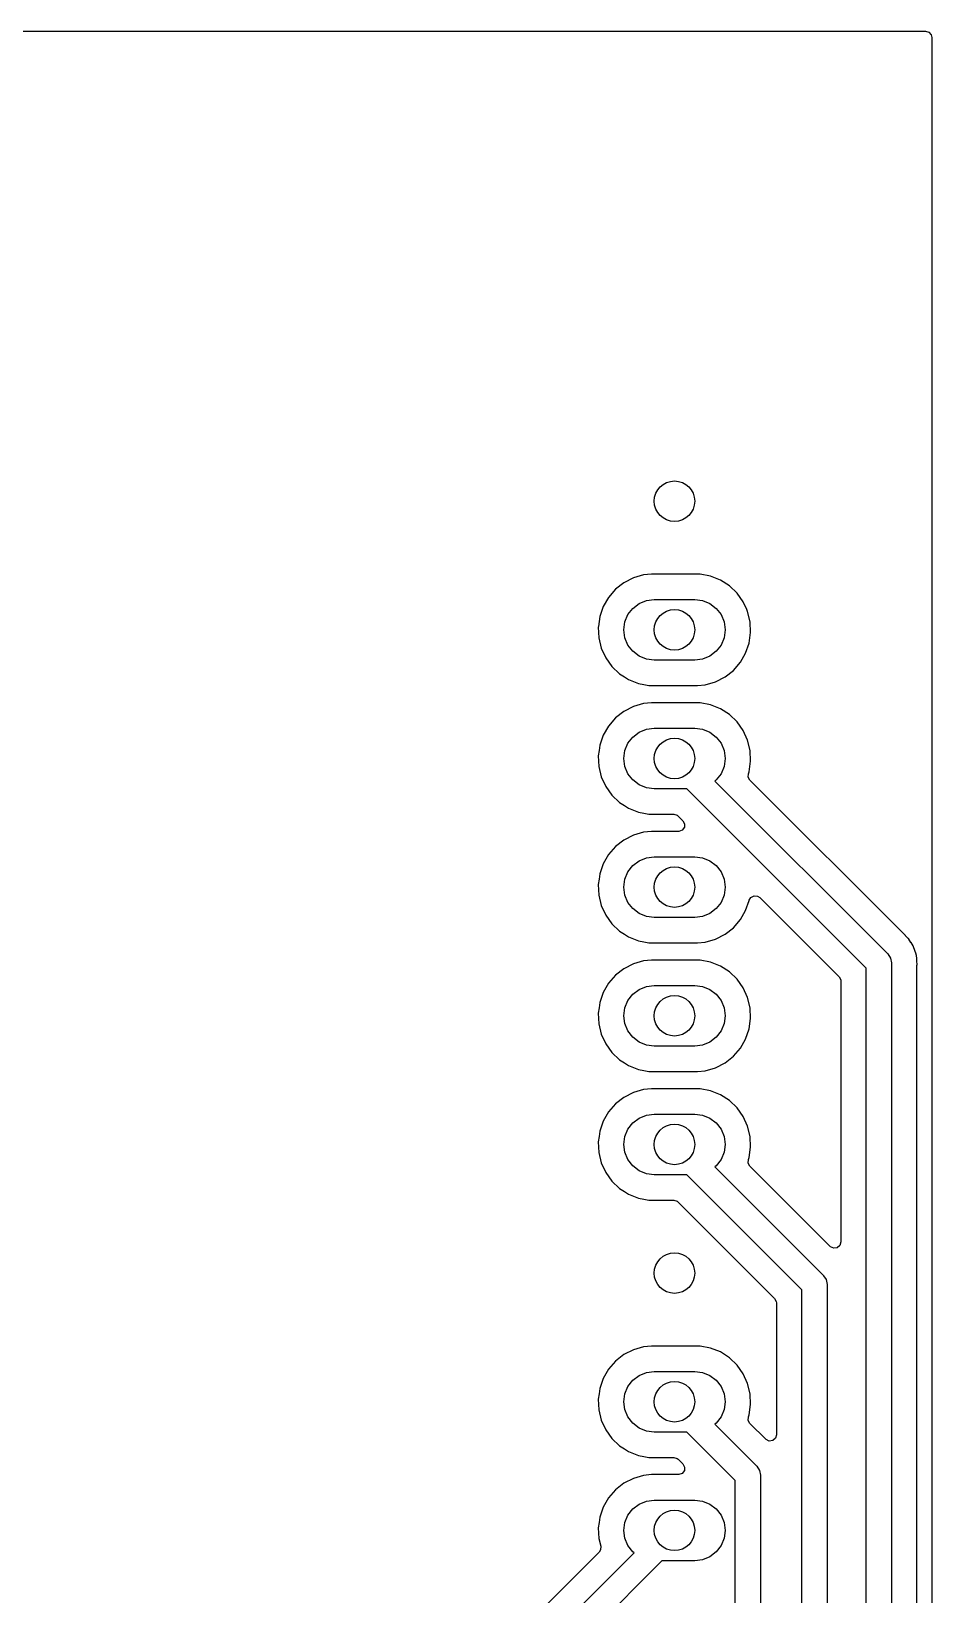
# Model space of a CAD drawing. Extents: x 27.9 to 63.5, y -116.8 to -27.9.
# Drawn here: x 45.72 to 63.5, y -58.81 to -27.94 of the extents above; entities that cross this region are included whole.
import ezdxf

# ---------------------------------------------------------------- set-up
doc = ezdxf.new("R2010")
doc.units = 0
doc.layers.add('BLACK', color=7, linetype='CONTINUOUS')

msp = doc.modelspace()

# ---------------------------------------------------------------- linework, layer by layer
at = {"layer": 'BLACK', "linetype": 'CONTINUOUS'}
for p, q in [((28.0645, -27.9405), (63.3755, -27.9405)), ((63.3755, -27.9405), (63.442539, -27.960185)), ((63.442539, -27.960185), (63.488294, -28.012989)), ((63.488294, -28.012989), (63.4995, -28.0645)), ((63.4995, -28.0645), (63.4995, -116.7155)), ((57.422313, -38.828111), (57.257116, -38.958025)), ((57.609127, -38.731803), (57.422313, -38.828111)), ((57.810778, -38.672593), (57.609127, -38.731803)), ((57.810782, -38.672592), (57.810778, -38.672593)), ((57.967575, -38.65762), (57.810782, -38.672592)), ((58.925085, -38.65762), (57.967575, -38.65762)), ((58.925086, -38.65762), (58.925085, -38.65762)), ((59.131455, -38.697394), (58.925086, -38.65762)), ((59.326574, -38.775508), (59.131455, -38.697394)), ((59.503379, -38.889134), (59.326574, -38.775508)), ((59.655479, -39.03416), (59.503379, -38.889134)), ((57.119478, -39.116866), (57.014398, -39.29887)), ((57.257112, -38.958029), (57.119478, -39.116866)), ((57.257116, -38.958025), (57.257112, -38.958029)), ((57.72, -39.238505), (57.864709, -39.178565)), ((57.864709, -39.178565), (58.02, -39.15812)), ((58.02, -39.15812), (58.82, -39.15812)), ((58.82, -39.15812), (58.975291, -39.178565)), ((58.975291, -39.178565), (59.12, -39.238505)), ((59.655484, -39.034166), (59.655479, -39.03416)), ((59.655486, -39.034168), (59.655484, -39.034166)), ((59.777396, -39.205367), (59.655486, -39.034168)), ((56.945656, -39.497487), (56.917653, -39.69226)), ((57.014398, -39.29887), (56.945656, -39.497485)), ((56.945656, -39.497485), (56.945656, -39.497487)), ((57.440445, -39.602829), (57.500385, -39.45812)), ((57.500385, -39.45812), (57.595736, -39.333856)), ((57.595736, -39.333856), (57.72, -39.238505)), ((59.12, -39.238505), (59.244264, -39.333856)), ((59.244264, -39.333856), (59.339615, -39.45812)), ((59.339615, -39.45812), (59.399555, -39.602829)), ((59.777397, -39.20537), (59.777396, -39.205367)), ((59.777398, -39.205371), (59.777397, -39.20537)), ((59.777401, -39.205376), (59.777398, -39.205371)), ((59.845867, -39.355297), (59.777401, -39.205376)), ((59.864704, -39.396544), (59.845867, -39.355297)), ((59.914254, -39.60079), (59.864704, -39.396544)), ((56.917653, -39.69226), (56.915746, -39.705521)), ((56.915746, -39.705521), (56.925745, -39.915447)), ((57.42, -39.75812), (57.440445, -39.602829)), ((57.440445, -39.913411), (57.42, -39.75812)), ((59.399555, -39.602829), (59.42, -39.75812)), ((59.42, -39.75812), (59.399555, -39.913411)), ((59.894344, -40.018753), (59.924254, -39.810722)), ((59.924254, -39.810722), (59.914254, -39.60079)), ((56.925745, -39.915447), (56.975296, -40.119698)), ((56.975296, -40.119698), (56.975298, -40.119702)), ((56.975298, -40.119702), (57.062598, -40.310863)), ((57.500385, -40.05812), (57.440445, -39.913411)), ((57.595736, -40.182384), (57.500385, -40.05812)), ((59.339615, -40.05812), (59.244264, -40.182384)), ((59.399555, -39.913411), (59.339615, -40.05812)), ((59.825604, -40.217364), (59.894344, -40.018753)), ((57.062598, -40.310863), (57.062601, -40.310868)), ((57.062601, -40.310868), (57.062602, -40.31087)), ((57.062602, -40.31087), (57.062604, -40.310873)), ((57.062604, -40.310873), (57.125627, -40.399376)), ((57.125627, -40.399376), (57.184515, -40.482073)), ((57.72, -40.277735), (57.595736, -40.182384)), ((57.864709, -40.337675), (57.72, -40.277735)), ((58.02, -40.35812), (57.864709, -40.337675)), ((58.82, -40.35812), (58.02, -40.35812)), ((58.975291, -40.337675), (58.82, -40.35812)), ((59.12, -40.277735), (58.975291, -40.337675)), ((59.244264, -40.182384), (59.12, -40.277735)), ((59.582886, -40.558212), (59.720519, -40.399376)), ((59.720519, -40.399376), (59.825604, -40.217364)), ((57.184515, -40.482073), (57.18452, -40.482079)), ((57.18452, -40.482079), (57.33662, -40.627105)), ((57.33662, -40.627105), (57.431578, -40.688131)), ((57.431578, -40.688131), (57.513428, -40.740733)), ((57.513428, -40.740733), (57.708543, -40.818845)), ((59.230875, -40.784436), (59.417682, -40.688131)), ((59.417682, -40.688131), (59.582886, -40.558212)), ((57.708543, -40.818845), (57.811729, -40.838732)), ((57.811729, -40.838732), (57.914914, -40.85862)), ((57.914914, -40.85862), (57.914915, -40.85862)), ((57.914915, -40.85862), (58.872419, -40.85862)), ((58.872419, -40.85862), (58.872425, -40.85862)), ((58.872425, -40.85862), (59.029218, -40.843648)), ((59.029218, -40.843648), (59.230875, -40.784436)), ((57.609127, -41.271803), (57.422313, -41.368111)), ((57.810778, -41.212593), (57.609127, -41.271803)), ((57.810782, -41.212592), (57.810778, -41.212593)), ((57.967575, -41.19762), (57.810782, -41.212592)), ((58.925085, -41.19762), (57.967575, -41.19762)), ((58.925086, -41.19762), (58.925085, -41.19762)), ((59.131455, -41.237394), (58.925086, -41.19762)), ((59.326574, -41.315508), (59.131455, -41.237394)), ((59.503379, -41.429134), (59.326574, -41.315508)), ((57.119478, -41.656866), (57.014398, -41.83887)), ((57.257112, -41.498029), (57.119478, -41.656866)), ((57.257116, -41.498025), (57.257112, -41.498029)), ((57.422313, -41.368111), (57.257116, -41.498025)), ((59.655479, -41.57416), (59.503379, -41.429134)), ((59.655484, -41.574166), (59.655479, -41.57416)), ((59.655486, -41.574168), (59.655484, -41.574166)), ((59.777396, -41.745367), (59.655486, -41.574168)), ((57.014398, -41.83887), (56.945656, -42.037485)), ((57.500385, -41.99812), (57.595736, -41.873856)), ((57.595736, -41.873856), (57.72, -41.778505)), ((57.72, -41.778505), (57.864709, -41.718565)), ((57.864709, -41.718565), (58.02, -41.69812)), ((58.02, -41.69812), (58.82, -41.69812)), ((58.82, -41.69812), (58.975291, -41.718565)), ((58.975291, -41.718565), (59.12, -41.778505)), ((59.12, -41.778505), (59.244264, -41.873856)), ((59.244264, -41.873856), (59.339615, -41.99812)), ((59.777397, -41.74537), (59.777396, -41.745367)), ((59.777398, -41.745371), (59.777397, -41.74537)), ((59.777401, -41.745376), (59.777398, -41.745371)), ((59.864701, -41.936537), (59.777401, -41.745376)), ((59.864704, -41.936544), (59.864701, -41.936537)), ((59.914254, -42.14079), (59.864704, -41.936544)), ((56.930804, -42.14079), (56.915746, -42.245521)), ((56.915746, -42.245521), (56.925745, -42.455447)), ((56.945656, -42.037487), (56.930804, -42.14079)), ((56.945656, -42.037485), (56.945656, -42.037487)), ((57.42, -42.29812), (57.440445, -42.142829)), ((57.440445, -42.142829), (57.500385, -41.99812)), ((59.339615, -41.99812), (59.399555, -42.142829)), ((59.399555, -42.142829), (59.42, -42.29812)), ((59.924254, -42.350722), (59.914254, -42.14079)), ((56.925745, -42.455447), (56.975296, -42.659698)), ((57.440445, -42.453411), (57.42, -42.29812)), ((57.500385, -42.59812), (57.440445, -42.453411)), ((59.399555, -42.453411), (59.339615, -42.59812)), ((59.42, -42.29812), (59.399555, -42.453411)), ((59.880562, -42.598573), (59.894344, -42.558753)), ((59.894344, -42.558753), (59.924254, -42.350722)), ((56.975296, -42.659698), (56.975298, -42.659702)), ((56.975298, -42.659702), (57.062598, -42.850863)), ((57.062598, -42.850863), (57.062601, -42.850868)), ((57.062601, -42.850868), (57.062602, -42.85087)), ((57.062602, -42.85087), (57.062604, -42.850873)), ((57.062604, -42.850873), (57.125627, -42.939376)), ((57.595736, -42.722384), (57.500385, -42.59812)), ((57.72, -42.817735), (57.595736, -42.722384)), ((57.864709, -42.877675), (57.72, -42.817735)), ((58.02, -42.89812), (57.864709, -42.877675)), ((58.666446, -42.89812), (58.02, -42.89812)), ((62.206577, -46.438251), (58.666446, -42.89812)), ((59.244264, -42.722384), (59.217983, -42.742549)), ((59.217983, -42.742549), (62.633354, -46.15792)), ((59.339615, -42.59812), (59.244264, -42.722384)), ((59.876575, -42.665489), (59.880562, -42.598573)), ((59.91006, -42.726812), (59.876575, -42.665489)), ((62.978262, -45.795015), (59.91006, -42.726812)), ((57.125627, -42.939376), (57.184515, -43.022073)), ((57.184515, -43.022073), (57.18452, -43.022079)), ((57.18452, -43.022079), (57.33662, -43.167105)), ((57.33662, -43.167105), (57.431578, -43.228131)), ((57.431578, -43.228131), (57.513428, -43.280733)), ((57.513428, -43.280733), (57.708543, -43.358845)), ((57.708543, -43.358845), (57.811729, -43.378732)), ((57.811729, -43.378732), (57.914914, -43.39862)), ((57.914914, -43.39862), (57.914915, -43.39862)), ((57.914915, -43.39862), (58.40777, -43.39862)), ((58.40777, -43.39862), (58.474809, -43.418305)), ((58.474809, -43.418305), (58.495451, -43.434939)), ((58.495451, -43.434939), (58.586451, -43.525939)), ((57.609127, -43.811803), (57.422313, -43.908111)), ((57.810778, -43.752593), (57.609127, -43.811803)), ((57.810782, -43.752592), (57.810778, -43.752593)), ((57.967575, -43.73762), (57.810782, -43.752592)), ((58.49877, -43.73762), (57.967575, -43.73762)), ((58.507616, -43.737304), (58.49877, -43.73762)), ((58.57308, -43.712887), (58.507616, -43.737304)), ((58.614952, -43.656954), (58.57308, -43.712887)), ((58.586451, -43.525939), (58.619936, -43.587262)), ((58.619936, -43.587262), (58.614952, -43.656954)), ((57.257112, -44.038029), (57.119478, -44.196866)), ((57.257116, -44.038025), (57.257112, -44.038029)), ((57.422313, -43.908111), (57.257116, -44.038025)), ((57.014398, -44.37887), (56.945656, -44.577485)), ((57.119478, -44.196866), (57.014398, -44.37887)), ((57.500385, -44.53812), (57.595736, -44.413856)), ((57.595736, -44.413856), (57.72, -44.318505)), ((57.72, -44.318505), (57.864709, -44.258565)), ((57.864709, -44.258565), (58.02, -44.23812)), ((58.02, -44.23812), (58.82, -44.23812)), ((58.82, -44.23812), (58.975291, -44.258565)), ((58.975291, -44.258565), (59.12, -44.318505)), ((59.12, -44.318505), (59.244264, -44.413856)), ((59.244264, -44.413856), (59.339615, -44.53812)), ((56.930804, -44.68079), (56.915746, -44.785521)), ((56.945656, -44.577487), (56.930804, -44.68079)), ((56.945656, -44.577485), (56.945656, -44.577487)), ((57.42, -44.83812), (57.440445, -44.682829)), ((57.440445, -44.682829), (57.500385, -44.53812)), ((59.339615, -44.53812), (59.399555, -44.682829)), ((59.399555, -44.682829), (59.42, -44.83812)), ((56.915746, -44.785521), (56.925745, -44.995447)), ((56.925745, -44.995447), (56.975296, -45.199698)), ((57.440445, -44.993411), (57.42, -44.83812)), ((57.500385, -45.13812), (57.440445, -44.993411)), ((59.399555, -44.993411), (59.339615, -45.13812)), ((59.42, -44.83812), (59.399555, -44.993411)), ((59.897738, -45.093676), (59.928935, -45.039629)), ((59.928935, -45.039629), (59.991035, -45.007607)), ((59.991035, -45.007607), (60.060589, -45.014242)), ((60.060589, -45.014242), (60.102195, -45.041683)), ((60.102195, -45.041683), (61.669758, -46.609246)), ((56.975296, -45.199698), (56.975298, -45.199702)), ((56.975298, -45.199702), (57.062598, -45.390863)), ((57.595736, -45.262384), (57.500385, -45.13812)), ((57.72, -45.357735), (57.595736, -45.262384)), ((57.864709, -45.417675), (57.72, -45.357735)), ((59.12, -45.357735), (58.975291, -45.417675)), ((59.244264, -45.262384), (59.12, -45.357735)), ((59.339615, -45.13812), (59.244264, -45.262384)), ((59.720519, -45.479376), (59.825604, -45.297364)), ((59.825604, -45.297364), (59.894344, -45.098753)), ((59.894344, -45.098751), (59.896276, -45.09317)), ((59.894344, -45.098753), (59.894344, -45.098751)), ((59.896276, -45.09317), (59.897738, -45.093676)), ((57.062598, -45.390863), (57.062601, -45.390868)), ((57.062601, -45.390868), (57.062602, -45.39087)), ((57.062602, -45.39087), (57.062604, -45.390873)), ((57.062604, -45.390873), (57.125627, -45.479376)), ((57.125627, -45.479376), (57.184515, -45.562073)), ((57.184515, -45.562073), (57.18452, -45.562079)), ((57.18452, -45.562079), (57.33662, -45.707105)), ((58.02, -45.43812), (57.864709, -45.417675)), ((58.82, -45.43812), (58.02, -45.43812)), ((58.975291, -45.417675), (58.82, -45.43812)), ((59.417682, -45.768131), (59.582886, -45.638212)), ((59.582886, -45.638212), (59.720519, -45.479376)), ((57.33662, -45.707105), (57.431578, -45.768131)), ((57.431578, -45.768131), (57.513428, -45.820733)), ((57.513428, -45.820733), (57.708543, -45.898845)), ((57.708543, -45.898845), (57.811729, -45.918732)), ((57.811729, -45.918732), (57.914914, -45.93862)), ((57.914914, -45.93862), (57.914915, -45.93862)), ((57.914915, -45.93862), (58.872419, -45.93862)), ((58.872419, -45.93862), (58.872425, -45.93862)), ((58.872425, -45.93862), (59.029218, -45.923648)), ((59.029218, -45.923648), (59.230875, -45.864436)), ((59.230875, -45.864436), (59.417682, -45.768131)), ((62.980849, -45.797528), (62.978262, -45.795015)), ((63.035408, -45.849002), (62.980849, -45.797528)), ((63.040051, -45.854535), (63.035408, -45.849002)), ((63.040096, -45.854496), (63.040051, -45.854535)), ((63.044858, -45.860341), (63.040096, -45.854496)), ((63.044811, -45.860379), (63.044858, -45.860341)), ((63.049287, -45.866039), (63.044811, -45.860379)), ((63.088663, -45.929878), (63.049287, -45.866039)), ((63.090602, -45.93292), (63.088663, -45.929878)), ((63.131812, -45.995577), (63.090602, -45.93292)), ((57.810778, -46.292593), (57.609127, -46.351803)), ((57.810782, -46.292592), (57.810778, -46.292593)), ((57.967575, -46.27762), (57.810782, -46.292592)), ((58.925085, -46.27762), (57.967575, -46.27762)), ((58.925086, -46.27762), (58.925085, -46.27762)), ((59.131455, -46.317394), (58.925086, -46.27762)), ((62.633354, -46.15792), (62.687547, -46.239026)), ((62.687547, -46.239026), (62.706577, -46.334697)), ((63.135057, -46.002037), (63.131812, -45.995577)), ((63.13511, -46.00201), (63.135057, -46.002037)), ((63.138392, -46.008788), (63.13511, -46.00201)), ((63.138337, -46.008815), (63.138392, -46.008788)), ((63.141387, -46.015356), (63.138337, -46.008815)), ((63.141391, -46.015363), (63.141387, -46.015356)), ((63.164998, -46.086606), (63.141391, -46.015363)), ((63.166146, -46.089909), (63.164998, -46.086606)), ((63.191818, -46.160442), (63.166146, -46.089909)), ((63.191818, -46.160448), (63.191818, -46.160442)), ((63.193483, -46.167469), (63.191818, -46.160448)), ((63.193542, -46.167454), (63.193483, -46.167469)), ((63.195174, -46.174813), (63.193542, -46.167454)), ((63.195116, -46.174826), (63.195174, -46.174813)), ((63.196576, -46.181898), (63.195116, -46.174826)), ((63.203113, -46.256626), (63.196576, -46.181898)), ((63.203478, -46.260206), (63.203113, -46.256626)), ((63.207077, -46.290988), (63.203478, -46.260206)), ((63.207077, -46.290993), (63.207077, -46.290988)), ((63.207077, -46.296519), (63.207077, -46.290993)), ((63.207549, -46.307327), (63.207077, -46.296519)), ((57.257112, -46.578029), (57.119478, -46.736866)), ((57.257116, -46.578025), (57.257112, -46.578029)), ((57.422313, -46.448111), (57.257116, -46.578025)), ((57.609127, -46.351803), (57.422313, -46.448111)), ((59.326574, -46.395508), (59.131455, -46.317394)), ((59.503379, -46.509134), (59.326574, -46.395508)), ((59.655479, -46.65416), (59.503379, -46.509134)), ((61.669758, -46.609246), (61.703243, -46.670569)), ((62.206577, -105.079869), (62.206577, -46.438251)), ((62.706577, -46.334697), (62.706577, -105.183417)), ((63.207077, -46.398402), (63.208386, -46.380432)), ((63.207077, -105.170685), (63.207077, -46.398402)), ((63.211866, -46.356674), (63.207549, -46.307327)), ((63.208386, -46.380432), (63.208706, -46.378244)), ((63.208706, -46.378244), (63.211866, -46.356674)), ((57.119478, -46.736866), (57.014398, -46.91887)), ((57.595736, -46.953856), (57.72, -46.858505)), ((57.72, -46.858505), (57.864709, -46.798565)), ((57.864709, -46.798565), (58.02, -46.77812)), ((58.02, -46.77812), (58.82, -46.77812)), ((58.82, -46.77812), (58.975291, -46.798565)), ((58.975291, -46.798565), (59.12, -46.858505)), ((59.12, -46.858505), (59.244264, -46.953856)), ((59.655484, -46.654166), (59.655479, -46.65416)), ((59.655486, -46.654168), (59.655484, -46.654166)), ((59.777396, -46.825367), (59.655486, -46.654168)), ((59.777397, -46.82537), (59.777396, -46.825367)), ((59.777398, -46.825371), (59.777397, -46.82537)), ((59.777401, -46.825376), (59.777398, -46.825371)), ((59.864701, -47.016537), (59.777401, -46.825376)), ((61.703243, -46.670569), (61.706077, -46.696927)), ((61.706077, -46.696927), (61.706077, -51.843467)), ((56.930804, -47.22079), (56.915746, -47.325521)), ((56.945656, -47.117487), (56.930804, -47.22079)), ((57.014398, -46.91887), (56.945656, -47.117485)), ((56.945656, -47.117485), (56.945656, -47.117487)), ((57.42, -47.37812), (57.440445, -47.222829)), ((57.440445, -47.222829), (57.500385, -47.07812)), ((57.500385, -47.07812), (57.595736, -46.953856)), ((59.244264, -46.953856), (59.339615, -47.07812)), ((59.339615, -47.07812), (59.399555, -47.222829)), ((59.399555, -47.222829), (59.42, -47.37812)), ((59.864704, -47.016544), (59.864701, -47.016537)), ((59.914254, -47.22079), (59.864704, -47.016544)), ((59.924254, -47.430722), (59.914254, -47.22079)), ((56.915746, -47.325521), (56.925745, -47.535447)), ((56.925745, -47.535447), (56.975296, -47.739698)), ((57.440445, -47.533411), (57.42, -47.37812)), ((57.500385, -47.67812), (57.440445, -47.533411)), ((59.399555, -47.533411), (59.339615, -47.67812)), ((59.42, -47.37812), (59.399555, -47.533411)), ((59.894344, -47.638753), (59.924254, -47.430722)), ((56.975296, -47.739698), (56.975298, -47.739702)), ((56.975298, -47.739702), (57.062598, -47.930863)), ((57.595736, -47.802384), (57.500385, -47.67812)), ((57.72, -47.897735), (57.595736, -47.802384)), ((59.244264, -47.802384), (59.12, -47.897735)), ((59.339615, -47.67812), (59.244264, -47.802384)), ((59.720519, -48.019376), (59.825604, -47.837364)), ((59.825604, -47.837364), (59.894344, -47.638753)), ((57.062598, -47.930863), (57.062601, -47.930868)), ((57.062601, -47.930868), (57.062602, -47.93087)), ((57.062602, -47.93087), (57.062604, -47.930873)), ((57.062604, -47.930873), (57.125627, -48.019376)), ((57.125627, -48.019376), (57.184515, -48.102073)), ((57.184515, -48.102073), (57.18452, -48.102079)), ((57.18452, -48.102079), (57.33662, -48.247105)), ((57.864709, -47.957675), (57.72, -47.897735)), ((58.02, -47.97812), (57.864709, -47.957675)), ((58.82, -47.97812), (58.02, -47.97812)), ((58.975291, -47.957675), (58.82, -47.97812)), ((59.12, -47.897735), (58.975291, -47.957675)), ((59.582886, -48.178212), (59.720519, -48.019376)), ((57.33662, -48.247105), (57.431578, -48.308131)), ((57.431578, -48.308131), (57.513428, -48.360733)), ((57.513428, -48.360733), (57.708543, -48.438845)), ((57.708543, -48.438845), (57.811729, -48.458732)), ((57.811729, -48.458732), (57.914914, -48.47862)), ((59.029218, -48.463648), (59.230875, -48.404436)), ((59.230875, -48.404436), (59.417682, -48.308131)), ((59.417682, -48.308131), (59.582886, -48.178212)), ((57.914914, -48.47862), (57.914915, -48.47862)), ((57.914915, -48.47862), (58.872419, -48.47862)), ((58.872419, -48.47862), (58.872425, -48.47862)), ((58.872425, -48.47862), (59.029218, -48.463648)), ((57.422313, -48.988111), (57.257116, -49.118025)), ((57.609127, -48.891803), (57.422313, -48.988111)), ((57.810778, -48.832593), (57.609127, -48.891803)), ((57.810782, -48.832592), (57.810778, -48.832593)), ((57.967575, -48.81762), (57.810782, -48.832592)), ((58.925085, -48.81762), (57.967575, -48.81762)), ((58.925086, -48.81762), (58.925085, -48.81762)), ((59.131455, -48.857394), (58.925086, -48.81762)), ((59.326574, -48.935508), (59.131455, -48.857394)), ((59.503379, -49.049134), (59.326574, -48.935508)), ((59.655479, -49.19416), (59.503379, -49.049134)), ((57.119478, -49.276866), (57.014398, -49.45887)), ((57.257112, -49.118029), (57.119478, -49.276866)), ((57.257116, -49.118025), (57.257112, -49.118029)), ((57.72, -49.398505), (57.864709, -49.338565)), ((57.864709, -49.338565), (58.02, -49.31812)), ((58.02, -49.31812), (58.82, -49.31812)), ((58.82, -49.31812), (58.975291, -49.338565)), ((58.975291, -49.338565), (59.12, -49.398505)), ((59.655484, -49.194166), (59.655479, -49.19416)), ((59.655486, -49.194168), (59.655484, -49.194166)), ((59.777396, -49.365367), (59.655486, -49.194168)), ((59.777397, -49.36537), (59.777396, -49.365367)), ((59.777398, -49.365371), (59.777397, -49.36537)), ((59.777401, -49.365376), (59.777398, -49.365371)), ((59.864701, -49.556537), (59.777401, -49.365376)), ((56.945656, -49.657487), (56.930804, -49.76079)), ((57.014398, -49.45887), (56.945656, -49.657485)), ((56.945656, -49.657485), (56.945656, -49.657487)), ((57.440445, -49.762829), (57.500385, -49.61812)), ((57.500385, -49.61812), (57.595736, -49.493856)), ((57.595736, -49.493856), (57.72, -49.398505)), ((59.12, -49.398505), (59.244264, -49.493856)), ((59.244264, -49.493856), (59.339615, -49.61812)), ((59.339615, -49.61812), (59.399555, -49.762829)), ((59.864704, -49.556544), (59.864701, -49.556537)), ((59.914254, -49.76079), (59.864704, -49.556544)), ((56.930804, -49.76079), (56.915746, -49.865521)), ((56.915746, -49.865521), (56.925745, -50.075447)), ((57.42, -49.91812), (57.440445, -49.762829)), ((57.440445, -50.073411), (57.42, -49.91812)), ((59.399555, -49.762829), (59.42, -49.91812)), ((59.42, -49.91812), (59.399555, -50.073411)), ((59.894344, -50.178753), (59.924254, -49.970722)), ((59.924254, -49.970722), (59.914254, -49.76079)), ((56.925745, -50.075447), (56.975296, -50.279698)), ((56.975296, -50.279698), (56.975298, -50.279702)), ((56.975298, -50.279702), (57.062598, -50.470863)), ((57.500385, -50.21812), (57.440445, -50.073411)), ((57.595736, -50.342384), (57.500385, -50.21812)), ((59.339615, -50.21812), (59.244264, -50.342384)), ((59.399555, -50.073411), (59.339615, -50.21812)), ((59.876575, -50.285489), (59.880562, -50.218573)), ((59.91006, -50.346812), (59.876575, -50.285489)), ((59.880562, -50.218573), (59.894344, -50.178753)), ((57.062598, -50.470863), (57.062601, -50.470868)), ((57.062601, -50.470868), (57.062602, -50.47087)), ((57.062602, -50.47087), (57.062604, -50.470873)), ((57.062604, -50.470873), (57.125627, -50.559376)), ((57.125627, -50.559376), (57.184515, -50.642073)), ((57.72, -50.437735), (57.595736, -50.342384)), ((57.864709, -50.497675), (57.72, -50.437735)), ((58.02, -50.51812), (57.864709, -50.497675)), ((58.666446, -50.51812), (58.02, -50.51812)), ((60.934486, -52.786159), (58.666446, -50.51812)), ((59.244264, -50.342384), (59.217983, -50.362549)), ((59.217983, -50.362549), (61.361259, -52.505826)), ((61.494396, -51.931148), (59.91006, -50.346812)), ((57.184515, -50.642073), (57.18452, -50.642079)), ((57.18452, -50.642079), (57.33662, -50.787105)), ((57.33662, -50.787105), (57.431578, -50.848131)), ((57.431578, -50.848131), (57.513428, -50.900733)), ((57.513428, -50.900733), (57.708543, -50.978845)), ((57.708543, -50.978845), (57.811729, -50.998732)), ((57.811729, -50.998732), (57.914914, -51.01862)), ((57.914914, -51.01862), (57.914915, -51.01862)), ((57.914915, -51.01862), (58.40777, -51.01862)), ((58.40777, -51.01862), (58.474809, -51.038305)), ((58.474809, -51.038305), (58.495451, -51.054939)), ((58.495451, -51.054939), (60.397667, -52.957154)), ((61.706077, -51.843467), (61.686392, -51.910506)), ((61.500874, -51.93718), (61.494396, -51.931148)), ((61.56443, -51.966205), (61.500874, -51.93718)), ((61.633588, -51.956261), (61.56443, -51.966205)), ((61.686392, -51.910506), (61.633588, -51.956261)), ((61.361259, -52.505826), (61.361263, -52.505829)), ((61.361263, -52.505829), (61.364532, -52.510722)), ((61.364532, -52.510722), (61.415456, -52.586935)), ((61.415456, -52.586935), (61.434487, -52.682606)), ((61.434487, -52.682606), (61.434486, -52.682611)), ((61.434486, -52.682611), (61.434486, -103.915514)), ((60.397667, -52.957154), (60.431152, -53.018477)), ((60.431152, -53.018477), (60.433986, -53.044835)), ((60.433986, -53.044835), (60.433986, -55.651376)), ((60.934486, -103.81196), (60.934486, -52.786159)), ((57.609127, -53.971803), (57.422313, -54.068111)), ((57.810778, -53.912593), (57.609127, -53.971803)), ((57.810782, -53.912592), (57.810778, -53.912593)), ((57.967575, -53.89762), (57.810782, -53.912592)), ((58.925085, -53.89762), (57.967575, -53.89762)), ((58.925086, -53.89762), (58.925085, -53.89762)), ((59.131455, -53.937394), (58.925086, -53.89762)), ((59.326574, -54.015508), (59.131455, -53.937394)), ((59.503379, -54.129134), (59.326574, -54.015508)), ((57.257112, -54.198029), (57.119478, -54.356866)), ((57.257116, -54.198025), (57.257112, -54.198029)), ((57.422313, -54.068111), (57.257116, -54.198025)), ((59.655479, -54.27416), (59.503379, -54.129134)), ((59.655484, -54.274166), (59.655479, -54.27416)), ((59.655486, -54.274168), (59.655484, -54.274166)), ((59.777396, -54.445367), (59.655486, -54.274168)), ((57.014398, -54.53887), (56.945656, -54.737485)), ((57.119478, -54.356866), (57.014398, -54.53887)), ((57.500385, -54.69812), (57.595736, -54.573856)), ((57.595736, -54.573856), (57.72, -54.478505)), ((57.72, -54.478505), (57.864709, -54.418565)), ((57.864709, -54.418565), (58.02, -54.39812)), ((58.02, -54.39812), (58.82, -54.39812)), ((58.82, -54.39812), (58.975291, -54.418565)), ((58.975291, -54.418565), (59.12, -54.478505)), ((59.12, -54.478505), (59.244264, -54.573856)), ((59.244264, -54.573856), (59.339615, -54.69812)), ((59.777397, -54.44537), (59.777396, -54.445367)), ((59.777398, -54.445371), (59.777397, -54.44537)), ((59.777401, -54.445376), (59.777398, -54.445371)), ((59.864701, -54.636537), (59.777401, -54.445376)), ((56.930804, -54.84079), (56.915746, -54.945521)), ((56.945656, -54.737487), (56.930804, -54.84079)), ((56.945656, -54.737485), (56.945656, -54.737487)), ((57.42, -54.99812), (57.440445, -54.842829)), ((57.440445, -54.842829), (57.500385, -54.69812)), ((59.339615, -54.69812), (59.399555, -54.842829)), ((59.399555, -54.842829), (59.42, -54.99812)), ((59.864704, -54.636544), (59.864701, -54.636537)), ((59.914254, -54.84079), (59.864704, -54.636544)), ((59.924254, -55.050722), (59.914254, -54.84079)), ((56.915746, -54.945521), (56.925745, -55.155447)), ((56.925745, -55.155447), (56.975296, -55.359698)), ((57.440445, -55.153411), (57.42, -54.99812)), ((57.500385, -55.29812), (57.440445, -55.153411)), ((59.399555, -55.153411), (59.339615, -55.29812)), ((59.42, -54.99812), (59.399555, -55.153411)), ((59.894344, -55.258753), (59.924254, -55.050722)), ((56.975296, -55.359698), (56.975298, -55.359702)), ((56.975298, -55.359702), (57.062598, -55.550863)), ((57.062598, -55.550863), (57.062601, -55.550868)), ((57.062601, -55.550868), (57.062602, -55.55087)), ((57.062602, -55.55087), (57.062604, -55.550873)), ((57.062604, -55.550873), (57.125627, -55.639376)), ((57.595736, -55.422384), (57.500385, -55.29812)), ((57.72, -55.517735), (57.595736, -55.422384)), ((57.864709, -55.577675), (57.72, -55.517735)), ((59.244264, -55.422384), (59.217983, -55.442549)), ((59.217983, -55.442549), (60.046773, -56.27134)), ((59.339615, -55.29812), (59.244264, -55.422384)), ((59.876575, -55.365489), (59.880562, -55.298573)), ((59.91006, -55.426812), (59.876575, -55.365489)), ((59.880562, -55.298573), (59.894344, -55.258753)), ((60.222305, -55.739057), (59.91006, -55.426812)), ((57.125627, -55.639376), (57.184515, -55.722073)), ((57.184515, -55.722073), (57.18452, -55.722079)), ((57.18452, -55.722079), (57.33662, -55.867105)), ((57.33662, -55.867105), (57.431578, -55.928131)), ((58.02, -55.59812), (57.864709, -55.577675)), ((58.666446, -55.59812), (58.02, -55.59812)), ((59.62, -56.551673), (58.666446, -55.59812)), ((60.228783, -55.745089), (60.222305, -55.739057)), ((60.292339, -55.774114), (60.228783, -55.745089)), ((60.361497, -55.76417), (60.292339, -55.774114)), ((60.414301, -55.718415), (60.361497, -55.76417)), ((60.433986, -55.651376), (60.414301, -55.718415)), ((57.431578, -55.928131), (57.513428, -55.980733)), ((57.513428, -55.980733), (57.708543, -56.058845)), ((57.708543, -56.058845), (57.811729, -56.078732)), ((57.811729, -56.078732), (57.914914, -56.09862)), ((57.914914, -56.09862), (57.914915, -56.09862)), ((57.914915, -56.09862), (58.40777, -56.09862)), ((58.40777, -56.09862), (58.474809, -56.118305)), ((58.474809, -56.118305), (58.495451, -56.134939)), ((58.495451, -56.134939), (58.586451, -56.225939)), ((57.810778, -56.452593), (57.609127, -56.511803)), ((57.810782, -56.452592), (57.810778, -56.452593)), ((57.967575, -56.43762), (57.810782, -56.452592)), ((58.49877, -56.43762), (57.967575, -56.43762)), ((58.507616, -56.437304), (58.49877, -56.43762)), ((58.57308, -56.412887), (58.507616, -56.437304)), ((58.614952, -56.356954), (58.57308, -56.412887)), ((58.586451, -56.225939), (58.619936, -56.287262)), ((58.619936, -56.287262), (58.614952, -56.356954)), ((60.046773, -56.27134), (60.046777, -56.271343)), ((60.046777, -56.271343), (60.10097, -56.352449)), ((60.10097, -56.352449), (60.120001, -56.44812)), ((60.120001, -56.44812), (60.12, -56.448125)), ((60.12, -56.448125), (60.12, -100.149994)), ((57.257112, -56.738029), (57.119478, -56.896866)), ((57.257116, -56.738025), (57.257112, -56.738029)), ((57.422313, -56.608111), (57.257116, -56.738025)), ((57.609127, -56.511803), (57.422313, -56.608111)), ((59.62, -100.046446), (59.62, -56.551673)), ((57.014398, -57.07887), (56.945656, -57.277485)), ((57.119478, -56.896866), (57.014398, -57.07887)), ((57.595736, -57.113856), (57.72, -57.018505)), ((57.72, -57.018505), (57.864709, -56.958565)), ((57.864709, -56.958565), (58.02, -56.93812)), ((58.02, -56.93812), (58.82, -56.93812)), ((58.82, -56.93812), (58.975291, -56.958565)), ((58.975291, -56.958565), (59.12, -57.018505)), ((59.12, -57.018505), (59.244264, -57.113856)), ((56.930804, -57.38079), (56.915746, -57.485521)), ((56.945656, -57.277487), (56.930804, -57.38079)), ((56.945656, -57.277485), (56.945656, -57.277487)), ((57.42, -57.53812), (57.440445, -57.382829)), ((57.440445, -57.382829), (57.500385, -57.23812)), ((57.500385, -57.23812), (57.595736, -57.113856)), ((59.244264, -57.113856), (59.339615, -57.23812)), ((59.339615, -57.23812), (59.399555, -57.382829)), ((59.399555, -57.382829), (59.42, -57.53812)), ((56.915746, -57.485521), (56.925745, -57.695445)), ((56.925745, -57.695445), (56.925745, -57.695448)), ((56.925745, -57.695448), (56.925746, -57.69545)), ((56.925746, -57.69545), (56.963126, -57.849534)), ((57.440445, -57.693411), (57.42, -57.53812)), ((57.500385, -57.83812), (57.440445, -57.693411)), ((59.399555, -57.693411), (59.339615, -57.83812)), ((59.42, -57.53812), (59.399555, -57.693411)), ((56.930303, -57.966447), (50.314358, -64.582392)), ((50.623223, -64.981343), (57.622016, -57.98255)), ((56.959802, -57.919322), (56.930303, -57.966447)), ((56.963126, -57.849534), (56.959802, -57.919322)), ((57.595736, -57.962384), (57.500385, -57.83812)), ((57.622016, -57.98255), (57.595736, -57.962384)), ((59.244264, -57.962384), (59.12, -58.057735)), ((59.339615, -57.83812), (59.244264, -57.962384)), ((58.173553, -58.13812), (51.05, -65.261673)), ((58.82, -58.13812), (58.173553, -58.13812)), ((58.975291, -58.117675), (58.82, -58.13812)), ((59.12, -58.057735), (58.975291, -58.117675))]:
    msp.add_line(p, q, dxfattribs=at)
at = {"layer": 'BLACK'}
for centre in [(58.42, -37.21812), (58.42, -39.75812), (58.42, -42.29812), (58.42, -44.83812), (58.42, -47.37812), (58.42, -49.91812), (58.42, -52.45812), (58.42, -54.99812), (58.42, -57.53812)]:
    msp.add_circle(centre, 0.4, dxfattribs=at)

doc.saveas('drawing.dxf')
